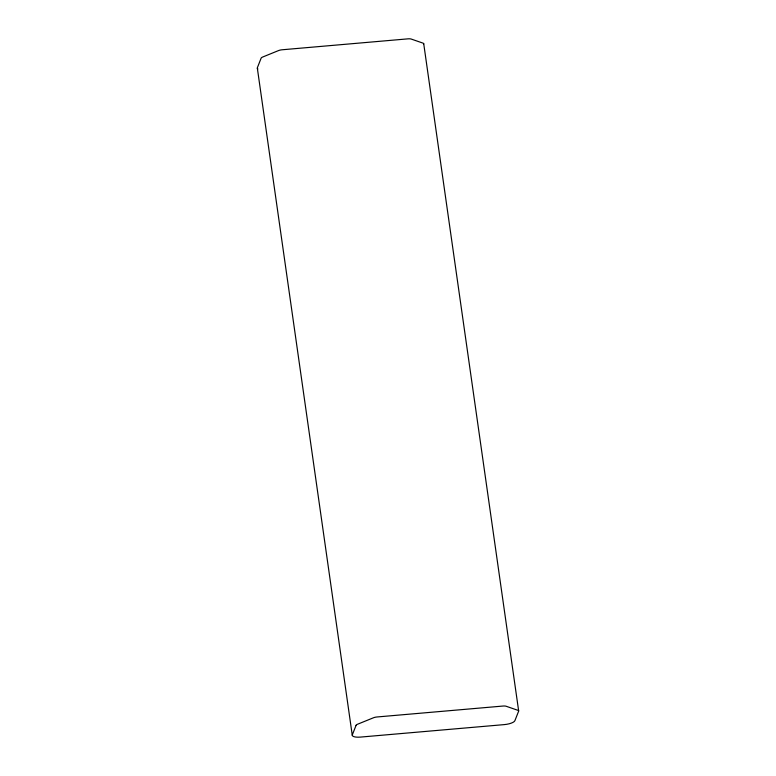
<?xml version="1.0" encoding="UTF-8"?>
<svg xmlns="http://www.w3.org/2000/svg" width="776" height="776" viewBox="0 0 776 776"><rect width="100%" height="100%" fill="white"/><g stroke="black" fill="none" stroke-linecap="round" stroke-linejoin="round"><path stroke-width="1.16" d="M423.725 43.757L518.659 710.962M257.341 68.162L352.275 735.357M257.884 68.948A9.457 2.939 -8.1 0 1 257.409 67.609L261.143 58.132A4.724 1.465 -8.1 0 1 262.695 57.017L278.468 50.605A4.724 1.465 -8.1 0 1 282.173 49.771L407.992 38.848A4.724 1.465 -8.1 0 1 411.28 39.081L422.939 43.107A4.724 1.465 -8.1 0 1 423.696 44.028M356.077 725.337L352.343 734.814A9.457 2.939 -8.1 0 0 360.413 737.093L504.381 724.6A9.457 2.939 -8.1 0 0 514.886 720.7L518.62 711.223A4.724 1.465 -8.1 0 0 517.873 710.302L506.214 706.276A4.724 1.465 -8.1 0 0 502.926 706.053L377.107 716.966A4.724 1.465 -8.1 0 0 373.401 717.8L357.62 724.212A4.724 1.465 -8.1 0 0 356.077 725.337"/></g></svg>
